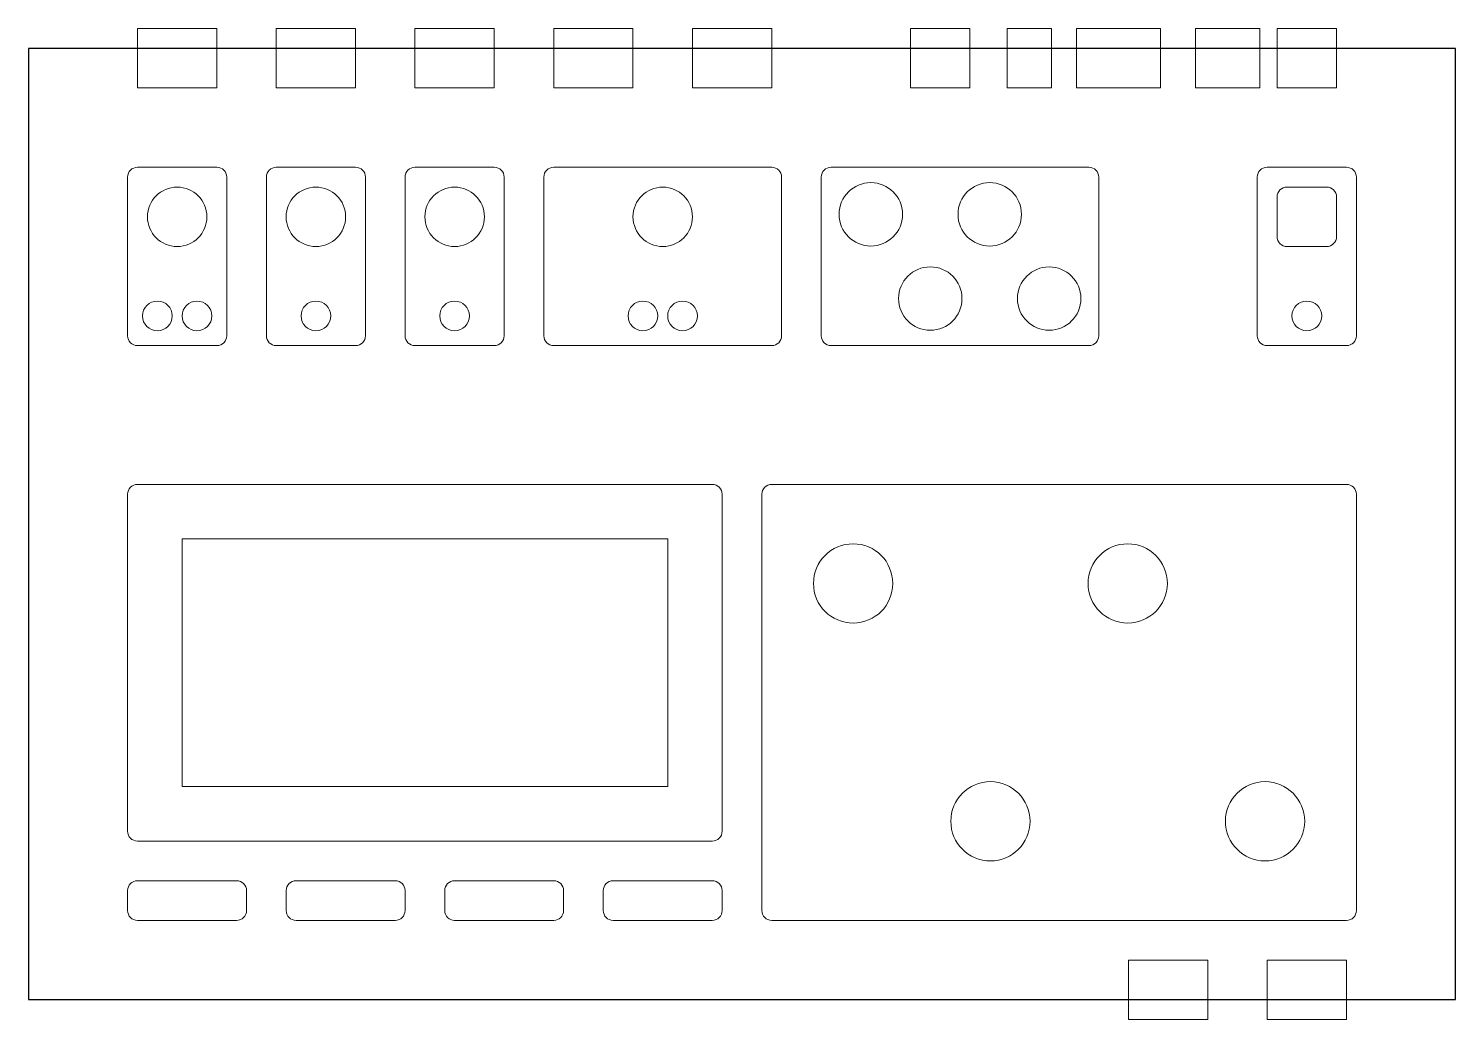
# Model space of a CAD drawing. Header units: inches. Extents: x -0.2 to 7, y -0.3 to 4.7.
import ezdxf

# ---------------------------------------------------------------- set-up
doc = ezdxf.new("R2010")
doc.units = ezdxf.units.IN
doc.header["$MEASUREMENT"] = 0
doc.layers.get('0').update_dxf_attribs({"lineweight": 25, "true_color": 0xffffff})
doc.layers.add('etch', color=178, linetype='Continuous', lineweight=0, true_color=0x000000)
doc.layers.add('top', color=178, linetype='Continuous', lineweight=0, true_color=0x000000)

msp = doc.modelspace()

# ---------------------------------------------------------------- linework, layer by layer
for p, q in [((-0.2, 4.6), (-0.2, -0.2)), ((7, 4.6), (-0.2, 4.6)), ((7, -0.2), (7, 4.6)), ((-0.2, -0.2), (7, -0.2))]:
    msp.add_line(p, q)
at = {"layer": 'etch'}
for p, q in [((0.75, 4.7), (0.35, 4.7)), ((0.35, 4.7), (0.35, 4.4)), ((0.75, 4.4), (0.75, 4.7)), ((1.45, 4.7), (1.05, 4.7)), ((1.05, 4.7), (1.05, 4.4)), ((1.45, 4.4), (1.45, 4.7)), ((2.15, 4.7), (1.75, 4.7)), ((1.75, 4.7), (1.75, 4.4)), ((2.15, 4.4), (2.15, 4.7)), ((2.85, 4.7), (2.45, 4.7)), ((2.45, 4.7), (2.45, 4.4)), ((2.85, 4.4), (2.85, 4.7)), ((3.55, 4.7), (3.15, 4.7)), ((3.15, 4.7), (3.15, 4.4)), ((3.55, 4.4), (3.55, 4.7)), ((4.55, 4.7), (4.25, 4.7)), ((4.25, 4.7), (4.25, 4.4)), ((4.55, 4.4), (4.55, 4.7)), ((4.9625, 4.7), (4.7375, 4.7)), ((4.7375, 4.7), (4.7375, 4.4)), ((4.9625, 4.4), (4.9625, 4.7)), ((5.5125, 4.7), (5.0875, 4.7)), ((5.0875, 4.7), (5.0875, 4.4)), ((5.5125, 4.4), (5.5125, 4.7)), ((6.0125, 4.7), (5.6875, 4.7)), ((5.6875, 4.7), (5.6875, 4.4)), ((6.0125, 4.4), (6.0125, 4.7)), ((6.4, 4.7), (6.1, 4.7)), ((6.1, 4.7), (6.1, 4.4)), ((6.4, 4.4), (6.4, 4.7)), ((0.35, 4.4), (0.75, 4.4)), ((1.05, 4.4), (1.45, 4.4)), ((1.75, 4.4), (2.15, 4.4)), ((2.45, 4.4), (2.85, 4.4)), ((3.15, 4.4), (3.55, 4.4)), ((4.25, 4.4), (4.55, 4.4)), ((4.7375, 4.4), (4.9625, 4.4)), ((5.0875, 4.4), (5.5125, 4.4)), ((5.6875, 4.4), (6.0125, 4.4)), ((6.1, 4.4), (6.4, 4.4)), ((0.75, 4), (0.35, 4)), ((1.45, 4), (1.05, 4)), ((2.15, 4), (1.75, 4)), ((3.55, 4), (2.45, 4)), ((3.85, 4), (5.15, 4)), ((6.45, 4), (6.05, 4)), ((0.3, 3.95), (0.3, 3.15)), ((0.8, 3.15), (0.8, 3.95)), ((1, 3.95), (1, 3.15)), ((1.5, 3.15), (1.5, 3.95)), ((1.7, 3.95), (1.7, 3.15)), ((2.2, 3.15), (2.2, 3.95)), ((2.4, 3.95), (2.4, 3.15)), ((3.6, 3.15), (3.6, 3.95)), ((3.8, 3.15), (3.8, 3.95)), ((5.2, 3.95), (5.2, 3.15)), ((6, 3.95), (6, 3.15)), ((6.35, 3.9), (6.15, 3.9)), ((6.5, 3.15), (6.5, 3.95)), ((6.1, 3.85), (6.1, 3.65)), ((6.4, 3.65), (6.4, 3.85)), ((6.15, 3.6), (6.35, 3.6)), ((0.35, 3.1), (0.75, 3.1)), ((1.05, 3.1), (1.45, 3.1)), ((1.75, 3.1), (2.15, 3.1)), ((2.45, 3.1), (3.55, 3.1)), ((5.15, 3.1), (3.85, 3.1)), ((6.05, 3.1), (6.45, 3.1)), ((3.55, 2.4), (6.45, 2.4)), ((3.5, 0.25), (3.5, 2.35)), ((6.5, 2.35), (6.5, 0.25)), ((3.025, 2.125), (0.575, 2.125)), ((0.575, 2.125), (0.575, 0.875)), ((3.025, 0.875), (3.025, 2.125)), ((0.575, 0.875), (3.025, 0.875)), ((0.85, 0.4), (0.35, 0.4)), ((1.65, 0.4), (1.15, 0.4)), ((2.45, 0.4), (1.95, 0.4)), ((3.25, 0.4), (2.75, 0.4)), ((0.3, 0.35), (0.3, 0.25)), ((0.9, 0.25), (0.9, 0.35)), ((1.1, 0.35), (1.1, 0.25)), ((1.7, 0.25), (1.7, 0.35)), ((1.9, 0.35), (1.9, 0.25)), ((2.5, 0.25), (2.5, 0.35)), ((2.7, 0.35), (2.7, 0.25)), ((3.3, 0.25), (3.3, 0.35)), ((0.35, 0.2), (0.85, 0.2)), ((1.15, 0.2), (1.65, 0.2)), ((1.95, 0.2), (2.45, 0.2)), ((2.75, 0.2), (3.25, 0.2)), ((6.45, 0.2), (3.55, 0.2)), ((5.75, 0), (5.35, 0)), ((5.35, 0), (5.35, -0.3)), ((5.75, -0.3), (5.75, 0)), ((6.45, 0), (6.05, 0)), ((6.05, 0), (6.05, -0.3)), ((6.45, -0.3), (6.45, 0)), ((5.35, -0.3), (5.75, -0.3)), ((6.05, -0.3), (6.45, -0.3))]:
    msp.add_line(p, q, dxfattribs=at)
for centre, radius in [((0.55, 3.75), 0.15), ((1.25, 3.75), 0.15), ((1.95, 3.75), 0.15), ((3, 3.75), 0.15), ((4.05, 3.7625), 0.16), ((4.65, 3.7625), 0.16), ((4.35, 3.3375), 0.16), ((4.95, 3.3375), 0.16), ((0.45, 3.25), 0.075), ((0.65, 3.25), 0.075), ((1.25, 3.25), 0.075), ((1.95, 3.25), 0.075), ((2.9, 3.25), 0.075), ((3.1, 3.25), 0.075), ((6.25, 3.25), 0.075)]:
    msp.add_circle(centre, radius, dxfattribs=at)
for centre, start, end in [((0.35, 3.95), 90, 180), ((0.75, 3.95), 0, 90), ((1.05, 3.95), 90, 180), ((1.45, 3.95), 0, 90), ((1.75, 3.95), 90, 180), ((2.15, 3.95), 0, 90), ((2.45, 3.95), 90, 180), ((3.55, 3.95), 0, 90), ((3.85, 3.95), 90, 180), ((5.15, 3.95), 0, 90), ((6.05, 3.95), 90, 180), ((6.45, 3.95), 0, 90), ((6.15, 3.85), 90, 180), ((6.35, 3.85), 0, 90), ((6.15, 3.65), 180, 270), ((6.35, 3.65), 270, 0), ((0.35, 3.15), 180, 270), ((0.75, 3.15), 270, 0), ((1.05, 3.15), 180, 270), ((1.45, 3.15), 270, 0), ((1.75, 3.15), 180, 270), ((2.15, 3.15), 270, 0), ((2.45, 3.15), 180, 270), ((3.55, 3.15), 270, 0), ((3.85, 3.15), 180, 270), ((5.15, 3.15), 270, 0), ((6.05, 3.15), 180, 270), ((6.45, 3.15), 270, 0), ((0.35, 2.35), 90, 180), ((3.25, 2.35), 0, 90), ((3.55, 2.35), 90, 180), ((6.45, 2.35), 0, 90), ((0.35, 0.65), 180, 270), ((3.25, 0.65), 270, 0), ((0.35, 0.35), 90, 180), ((0.85, 0.35), 0, 90), ((1.15, 0.35), 90, 180), ((1.65, 0.35), 0, 90), ((1.95, 0.35), 90, 180), ((2.45, 0.35), 0, 90), ((2.75, 0.35), 90, 180), ((3.25, 0.35), 0, 90), ((0.35, 0.25), 180, 270), ((0.85, 0.25), 270, 0), ((1.15, 0.25), 180, 270), ((1.65, 0.25), 270, 0), ((1.95, 0.25), 180, 270), ((2.45, 0.25), 270, 0), ((2.75, 0.25), 180, 270), ((3.25, 0.25), 270, 0), ((3.55, 0.25), 180, 270), ((6.45, 0.25), 270, 0)]:
    msp.add_arc(centre, 0.05, start, end, dxfattribs=at)
at = {"layer": 'top'}
for p, q in [((3.25, 2.4), (0.35, 2.4)), ((0.3, 2.35), (0.3, 0.65)), ((3.3, 0.65), (3.3, 2.35)), ((0.35, 0.6), (3.25, 0.6))]:
    msp.add_line(p, q, dxfattribs=at)
for centre in [(3.9608, 1.9), (5.3464, 1.9), (4.6536, 0.7), (6.0392, 0.7)]:
    msp.add_circle(centre, 0.2, dxfattribs=at)
for centre in [(-0.2, 4.6), (7, 4.6), (-0.2, -0.2), (7, -0.2)]:
    msp.add_arc(centre, 0, 0, 0, dxfattribs=at)

doc.saveas('drawing.dxf')
